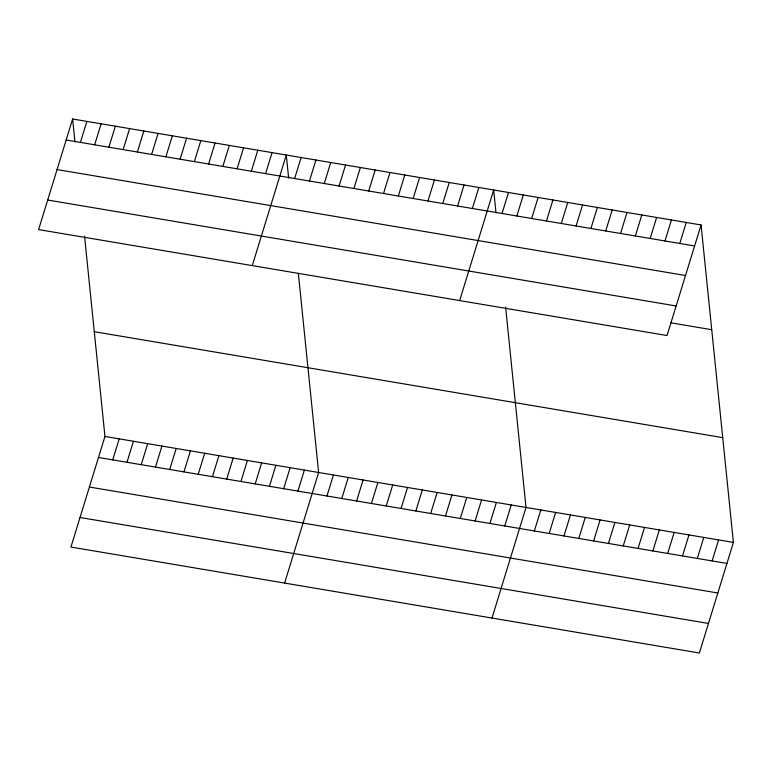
<?xml version="1.0" encoding="UTF-8"?>
<svg xmlns="http://www.w3.org/2000/svg" width="772" height="772" viewBox="0 0 772 772"><rect width="100%" height="100%" fill="white"/><g stroke="black" fill="none" stroke-linecap="round" stroke-linejoin="round"><path stroke-width="1.16" d="M72.626 118.994L38.6 229.583L667.047 335.54L701.063 224.951L72.626 118.994L74.952 141.913M80.404 142.405L86.869 121.397M94.647 144.808L101.113 123.8M108.891 147.211L115.356 126.203M123.134 149.614L129.6 128.596M137.377 152.016L143.843 130.999M151.63 154.419L158.086 133.402M165.874 156.822L172.339 135.804M180.117 159.215L186.583 138.207M84.553 236.126L104.953 436.46L70.937 547.049L699.374 653.006L733.4 542.417L701.063 224.951M194.361 161.618L200.826 140.61M112.731 459.88L119.197 438.863M208.604 164.021L215.07 143.013M126.984 462.283L133.45 441.266M222.847 166.424L229.313 145.416M141.228 464.676L147.693 443.668M237.091 168.827L243.556 147.809M155.471 467.079L161.937 446.071M251.334 171.23L257.8 150.212M169.715 469.482L176.18 448.474M265.587 173.632L272.053 152.615M183.958 471.885L190.423 450.877M252.27 265.607L286.296 155.018L288.632 177.936M198.201 474.288L204.667 453.27M294.643 178.525L301.109 157.517M212.445 476.691L218.91 455.673M309.456 181.024L315.922 160.016M226.698 479.094L233.163 458.076M324.269 183.524L330.734 162.506M240.941 481.496L247.407 460.479M339.082 186.023L345.547 165.005M255.185 483.89L261.65 462.882M353.894 188.522L360.36 167.505M269.428 486.292L275.893 465.284M368.707 191.012L375.173 170.004M283.671 488.695L290.137 467.687M383.52 193.511L389.985 172.503M297.915 491.098L304.38 470.09M398.333 196.011L404.798 174.993M284.607 583.082L318.624 472.483L298.339 273.278M413.145 198.51L419.611 177.492M326.971 496L333.436 474.983M427.958 201.01L434.424 179.992M341.793 498.5L348.249 477.482M442.771 203.499L449.236 182.491M356.606 500.989L363.072 479.981M457.584 205.999L464.049 184.99M371.419 503.489L377.884 482.481M472.406 208.498L478.862 187.48M386.232 505.988L392.697 484.97M459.658 300.569L493.684 189.98L496.01 212.898M401.044 508.487L407.51 487.47M502.032 213.497L508.497 192.479M415.857 510.987L422.323 489.969M516.844 215.986L523.31 194.978M430.67 513.476L437.135 492.468M531.657 218.486L538.123 197.478M445.483 515.976L451.948 494.968M546.47 220.985L552.935 199.967M460.295 518.475L466.761 497.457M561.283 223.484L567.748 202.467M475.108 520.975L481.574 499.957M576.095 225.984L582.561 204.966M489.921 523.474L496.386 502.456M590.908 228.473L597.374 207.465M504.734 525.964L511.199 504.956M605.721 230.973L612.186 209.965M491.996 618.044L526.012 507.455L505.612 307.111M620.534 233.472L626.999 212.464M534.359 530.962L540.825 509.945M635.346 235.971L641.812 214.954M549.172 533.462L555.637 512.444M650.159 238.471L656.625 217.453M563.985 535.961L570.45 514.943M664.972 240.96L671.437 219.952M578.807 538.451L585.263 517.443M679.785 243.46L686.25 222.452M593.62 540.95L600.076 519.942M608.433 543.449L614.898 522.432M623.245 545.949L629.711 524.931M638.058 548.448L644.524 527.43M652.871 550.938L659.336 529.93M667.683 553.437L674.149 532.429M682.496 555.937L688.962 534.928M697.309 558.436L703.774 537.418M712.122 560.935L718.587 539.918M66.16 140.002L694.597 245.959M57.06 169.57L685.507 275.517M47.69 200.025L676.137 305.973M670.714 322.792L711.736 329.712M94.29 331.699L722.727 437.647M104.953 436.46L733.4 542.417M98.488 457.478L726.934 563.425M89.398 487.035L717.844 592.992M80.027 517.491L708.474 623.448"/></g></svg>
